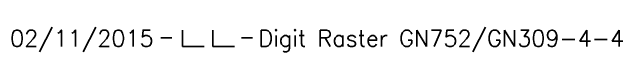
# Model space of a CAD drawing. Header units: millimetres. Extents: x 108996 to 110000, y 121000 to 122001.
# Drawn here: x 109736.9 to 109764.8, y 121677.48 to 121678.63 of the extents above; entities that cross this region are included whole.
import ezdxf
from ezdxf.enums import TextEntityAlignment as Align

# ---------------------------------------------------------------- set-up
doc = ezdxf.new("R2010")
doc.units = ezdxf.units.MM
doc.layers.get('0').update_dxf_attribs({"linetype": 'CONTINUOUS'})
doc.layers.add('L_910', color=7, linetype='CONTINUOUS')
doc.styles.get("Standard").update_dxf_attribs({"font": 'romans.shx', "width": 0.85})

# ---------------------------------------------------------------- blocks, each defined once
blk = doc.blocks.new('GIS_MODF')
at = {"color": 0, "linetype": 'Continuous', "flags": 128}
for points in [[(-2.176, -0.406), (-1.676, -0.406)], [(1.519, -0.406), (2.019, -0.406)]]:
    blk.add_lwpolyline(points, dxfattribs=at)
at = {"color": 0, "linetype": 'Continuous'}
blk.add_attdef('DATE', text='', height=0.75, dxfattribs=at).set_placement((-2.502, -0.798), align=Align.RIGHT)
at = {"color": 0, "linetype": 'Continuous', "width": 3.542583}
blk.add_attdef('USER', text='', height=0.75, dxfattribs=at).set_placement((-1.507, -0.798), (1.276, -0.798), align=Align.FIT)
at = {"color": 0, "linetype": 'Continuous'}
blk.add_attdef('DESC', (2.289, -0.798), '', height=0.75, dxfattribs=at)

msp = doc.modelspace()

# ---------------------------------------------------------------- block references
at = {"layer": 'L_910', "linetype": 'Continuous'}
ref = msp.add_blockref('GIS_MODF', (109745.862, 121678.532), dxfattribs=at)
ref.add_attrib('DATE', '02/11/2015', dxfattribs={"layer": '0', "color": 0, "linetype": 'Continuous', "height": 0.75}).set_placement((109743.36, 121677.734), align=Align.RIGHT)
ref.add_attrib('USER', 'LL', dxfattribs={"layer": '0', "color": 0, "linetype": 'Continuous', "height": 0.75, "width": 2.361722}).set_placement((109744.355, 121677.734), (109747.138, 121677.734), align=Align.FIT)
ref.add_attrib('DESC', 'Digit Raster GN752/GN309-4-4', (109748.151, 121677.734), dxfattribs={"layer": '0', "color": 0, "linetype": 'Continuous', "height": 0.75})

doc.saveas('drawing.dxf')
